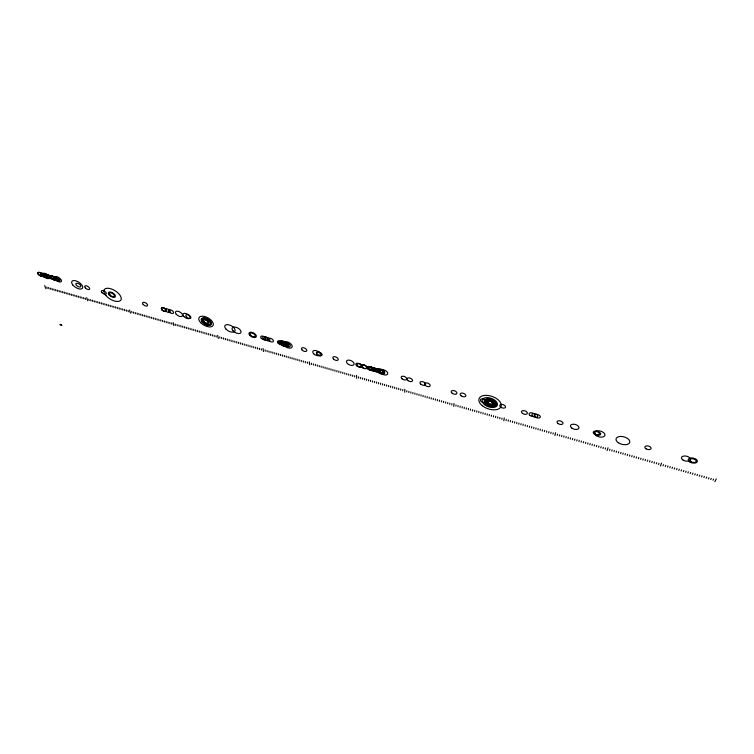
<?xml version="1.0" encoding="UTF-8"?>
<svg xmlns="http://www.w3.org/2000/svg" width="754" height="754" viewBox="0 0 754 754"><rect width="100%" height="100%" fill="white"/><g stroke="black" fill="none" stroke-linecap="round" stroke-linejoin="round"><path stroke-width="1.13" d="M380.591 384.399L380.591 383.173M382.598 384.983L382.598 383.758M384.597 385.558L384.606 384.333M386.604 386.133L386.623 384.917M388.621 386.717L388.63 385.492M390.629 387.292L390.647 386.076M392.646 387.876L392.664 386.651M394.653 388.461L394.681 387.236M396.67 389.036L396.698 387.82M398.687 389.62L398.725 388.395M400.713 390.204L400.742 388.979M402.73 390.779L402.768 389.564M404.728 392.231L404.823 389.281M406.783 391.948L406.821 390.732M408.809 392.532L408.857 391.317M410.836 393.117L410.883 391.901M412.862 393.701L412.919 392.485M414.898 394.285L414.954 393.07M416.934 394.879L416.99 393.654M418.97 395.464L419.026 394.248M421.005 396.048L421.071 394.832M423.041 396.642L423.117 395.416M425.086 397.226L425.152 396.01M427.122 397.81L427.207 396.595M429.167 398.404L429.252 397.188M431.213 398.989L431.297 397.782M433.267 399.582L433.352 398.366M435.312 400.176L435.407 398.96M437.367 400.76L437.461 399.554M439.412 401.354L439.516 400.148M441.467 401.948L441.571 400.732M443.531 402.542L443.635 401.326M445.586 403.136L445.689 401.92M447.65 403.729L447.753 402.513M449.704 404.323L449.818 403.117M451.769 404.917L451.891 403.71M453.748 406.368L454.04 403.447M455.906 406.104L456.029 404.898M457.97 406.708L458.102 405.492M460.044 407.301L460.176 406.095M462.117 407.895L462.249 406.689M464.191 408.498L464.332 407.292M466.264 409.092L466.406 407.886M468.347 409.695L468.488 408.489M470.421 410.289L470.571 409.083M472.504 410.892L472.654 409.686M474.586 411.496L474.747 410.289M476.669 412.099L476.83 410.892M478.762 412.692L478.922 411.496M480.845 413.296L481.014 412.099M482.937 413.899L483.107 412.702M485.029 414.502L485.208 413.305M487.122 415.105L487.301 413.908M489.223 415.708L489.403 414.512M491.316 416.312L491.504 415.115M493.418 416.924L493.606 415.718M495.519 417.527L495.708 416.331M497.621 418.131L497.819 416.934M499.723 418.743L499.93 417.537M501.834 419.347L502.041 418.15M503.795 420.798L504.294 417.904M506.057 420.562L506.264 419.365M508.168 421.175L508.375 419.978M510.279 421.778L510.496 420.581M512.4 422.391L512.616 421.194M514.511 423.003L514.737 421.806M516.631 423.616L516.858 422.419M518.752 424.219L518.988 423.032M520.882 424.832L521.118 423.644M523.003 425.445L523.248 424.257M525.133 426.057L525.378 424.87M527.263 426.679L527.508 425.482M529.393 427.292L529.638 426.095M531.523 427.904L531.777 426.707M533.662 428.517L533.917 427.329M535.792 429.139L536.056 427.942M537.932 429.752L538.196 428.564M540.071 430.364L540.345 429.177M542.211 430.986L542.484 429.799M544.36 431.599L544.633 430.411M546.509 432.221L546.782 431.034M548.648 432.843L548.94 431.656M550.806 433.456L551.089 432.278M552.955 434.078L553.248 432.89M554.897 435.539L555.613 432.673M557.263 435.322L557.564 434.134M559.421 435.944L559.722 434.756M561.579 436.566L561.89 435.378M563.738 437.188L564.049 436.001M565.905 437.81L566.216 436.632M568.064 438.432L568.384 437.254M570.231 439.064L570.561 437.876M572.399 439.686L572.729 438.508M574.576 440.308L574.906 439.13M576.744 440.939L577.083 439.761M578.921 441.561L579.26 440.383M581.098 442.193L581.438 441.015M583.276 442.815L583.624 441.637M585.453 443.446L585.801 442.268M587.639 444.078L587.988 442.9M589.826 444.709L590.175 443.531M592.013 445.341L592.371 444.163M594.199 445.963L594.557 444.794M596.386 446.594L596.753 445.425M598.582 447.226L598.949 446.057M600.768 447.867L601.145 446.688M602.964 448.498L603.351 447.32M605.16 449.13L605.547 447.951M607.093 450.59L608.026 447.753M609.562 450.392L609.958 449.224M611.767 451.033L612.163 449.865M613.973 451.665L614.378 450.496M616.178 452.306L616.584 451.137M618.393 452.937L618.798 451.769M620.608 453.578L621.013 452.409M622.813 454.219L623.238 453.05M625.028 454.851L625.452 453.682M627.253 455.491L627.677 454.323M629.467 456.132L629.901 454.964M631.692 456.773L632.125 455.604M633.916 457.414L634.35 456.245M636.14 458.055L636.583 456.886M638.365 458.696L638.808 457.537M640.598 459.337L641.041 458.178M642.823 459.987L643.275 458.818M645.056 460.628L645.518 459.459M647.3 461.269L647.752 460.11M649.533 461.919L649.995 460.751M651.776 462.56L652.238 461.401M654.01 463.21L654.481 462.042M656.253 463.851L656.734 462.692M658.506 464.502L658.987 463.342M660.41 465.963L661.578 463.163M663.002 465.793L663.492 464.643M665.254 466.443L665.744 465.284M667.507 467.094L667.997 465.934M669.759 467.744L670.259 466.585M672.012 468.394L672.521 467.244M674.274 469.045L674.783 467.895M676.536 469.695L677.054 468.545M678.798 470.355L679.316 469.195M681.069 471.005L681.588 469.855M683.331 471.655L683.859 470.505M685.603 472.315L686.131 471.156M687.874 472.965L688.411 471.816M690.146 473.625L690.692 472.475M692.426 474.275L692.973 473.126M694.707 474.935L695.254 473.785M696.988 475.595L697.535 474.445M699.269 476.245L699.825 475.105M701.55 476.905L702.106 475.765M703.84 477.565L704.396 476.424M706.121 478.224L706.696 477.084M708.411 478.884L708.986 477.744M710.711 479.544L711.286 478.404M713.001 480.213L713.586 479.063M714.886 481.674L716.3 478.913M59.981 324.361L61.677 324.965M60.169 324.851L61.828 325.342M44.684 285.643L45.909 288.744M46.776 287.048L47.276 288.339M48.51 287.547L49.01 288.839M50.245 288.047L50.744 289.338M51.979 288.546L52.478 289.838M53.713 289.055L54.213 290.337M55.457 289.555L55.947 290.837M57.2 290.054L57.69 291.336M60.678 291.053L61.168 292.335M58.935 290.554L59.425 291.836M62.431 291.562L62.912 292.844M64.175 292.062L64.655 293.344M65.918 292.561L66.399 293.843M67.671 293.07L68.143 294.352M69.425 293.57L69.896 294.852M71.168 294.079L71.639 295.361M72.921 294.578L73.392 295.86M74.684 295.087L75.146 296.369M76.437 295.596L76.899 296.869M78.19 296.096L78.652 297.378M79.952 296.605L80.405 297.887M81.715 297.114L82.167 298.396M83.468 297.623L83.93 298.895M85.24 298.132L85.683 299.404M86.682 297.726L87.766 300.818M88.765 299.14L89.208 300.422M90.537 299.649L90.98 300.931M92.299 300.158L92.742 301.44M94.071 300.667L94.504 301.949M95.843 301.185L96.276 302.458M97.615 301.694L98.048 302.967M99.387 302.203L99.82 303.476M101.168 302.712L101.592 303.994M102.94 303.221L103.364 304.503M104.721 303.739L105.145 305.012M106.502 304.248L106.917 305.53M108.284 304.767L108.699 306.039M110.065 305.276L110.48 306.548M111.846 305.794L112.261 307.067M113.637 306.303L114.043 307.575M115.419 306.821L115.824 308.094M117.209 307.33L117.615 308.612M119 307.849L119.396 309.121M120.791 308.367L121.187 309.64M122.582 308.886L122.977 310.158M124.372 309.394L124.768 310.667M126.172 309.913L126.568 311.185M127.973 310.431L128.359 311.704M129.49 310.045L130.423 313.117M131.564 311.468L131.95 312.74M133.373 311.986L133.75 313.259M135.173 312.505L135.55 313.777M136.974 313.023L137.351 314.295M138.783 313.541L139.151 314.814M140.593 314.069L140.96 315.332M142.402 314.588L142.77 315.86M144.212 315.106L144.57 316.378M146.022 315.634L146.38 316.897M147.831 316.152L148.189 317.425M149.65 316.671L150.008 317.943M151.46 317.198L151.818 318.471M153.279 317.717L153.637 318.989M155.098 318.245L155.447 319.517M156.917 318.772L157.266 320.035M158.745 319.291L159.085 320.563M160.564 319.819L160.904 321.081M162.393 320.346L162.732 321.609M164.212 320.874L164.551 322.137M166.04 321.392L166.38 322.665M167.869 321.92L168.208 323.193M169.707 322.448L170.036 323.72M171.535 322.976L171.865 324.239M173.137 322.608L173.92 325.662M175.201 324.031L175.522 325.294M177.039 324.559L177.36 325.832M178.877 325.097L179.198 326.359M180.724 325.624L181.035 326.887M182.562 326.152L182.873 327.415M184.4 326.68L184.711 327.943M186.247 327.217L186.549 328.48M188.095 327.745L188.396 329.008M189.942 328.282L190.234 329.536M191.789 328.81L192.082 330.073M193.637 329.347L193.929 330.601M195.493 329.875L195.786 331.138M197.341 330.412L197.633 331.675M199.197 330.94L199.48 332.203M201.054 331.477L201.337 332.74M202.911 332.014L203.194 333.277M204.777 332.552L205.05 333.805M206.634 333.089L206.907 334.342M208.5 333.617L208.764 334.88M210.357 334.154L210.63 335.417M212.223 334.691L212.487 335.954M214.089 335.228L214.353 336.491M215.964 335.775L216.219 337.029M217.652 335.417L218.264 338.452M219.706 336.849L219.951 338.103M221.572 337.387L221.827 338.64M223.448 337.924L223.702 339.187M225.323 338.471L225.569 339.724M227.208 339.008L227.444 340.261M229.084 339.545L229.32 340.808M230.969 340.092L231.205 341.345M232.845 340.629L233.08 341.892M234.73 341.176L234.965 342.429M236.615 341.722L236.841 342.976M238.5 342.259L238.726 343.513M240.394 342.806L240.611 344.06M242.279 343.353L242.505 344.606M244.173 343.89L244.39 345.144M246.068 344.437L246.275 345.69M247.962 344.983L248.17 346.237M249.857 345.53L250.064 346.783M251.761 346.077L251.959 347.33M253.655 346.623L253.853 347.877M255.559 347.17L255.757 348.423M257.463 347.717L257.651 348.97M259.367 348.273L259.555 349.517M261.27 348.819L261.459 350.063M263.042 348.48L263.495 351.496M265.088 349.913L265.267 351.166M267.001 350.469L267.18 351.713M268.905 351.015L269.084 352.269M270.827 351.571L270.997 352.815M272.741 352.118L272.91 353.372M274.654 352.674L274.824 353.918M276.577 353.221L276.737 354.474M278.49 353.777L278.66 355.021M280.413 354.333L280.573 355.577M282.335 354.889L282.496 356.133M284.267 355.436L284.418 356.68M286.19 355.992L286.341 357.236M288.122 356.548L288.264 357.792M290.045 357.104L290.196 358.348M291.977 357.66L292.118 358.904M293.909 358.216L294.051 359.46M295.851 358.772L295.983 360.016M297.783 359.328L297.915 360.572M299.724 359.894L299.847 361.128M301.657 360.45L301.788 361.694M303.598 361.006L303.721 362.25M305.549 361.562L305.662 362.806M307.491 362.127L307.604 363.371M309.357 361.807L309.63 364.804M311.383 363.249L311.496 364.484M313.334 363.805L313.438 365.049M315.285 364.371L315.389 365.605M317.236 364.936L317.34 366.171M319.187 365.492L319.291 366.736M321.147 366.058L321.242 367.292M323.098 366.623L323.193 367.858M325.059 367.189L325.153 368.423M327.019 367.754L327.104 368.989M328.98 368.32L329.064 369.554M330.949 368.885L331.025 370.12M332.91 369.451L332.995 370.685M334.88 370.016L334.955 371.251M336.849 370.582L336.925 371.816M338.819 371.147L338.885 372.382M340.789 371.713L340.855 372.947M342.768 372.288L342.825 373.522M344.738 372.853L344.804 374.088M346.717 373.418L346.774 374.653M348.697 373.993L348.753 375.228M350.676 374.559L350.723 375.794M352.665 375.134L352.702 376.369M354.644 375.709L354.691 376.934M356.604 375.407L356.699 378.376M358.621 376.849L358.65 378.084M360.61 377.424L360.638 378.649M362.599 377.999L362.627 379.224M364.587 378.565L364.616 379.799M366.585 379.139L366.604 380.374M368.583 379.714L368.602 380.949M370.582 380.289L370.591 381.524M372.58 380.864L372.589 382.099M374.578 381.449L374.587 382.674M376.576 382.024L376.585 383.249M378.583 382.598L378.583 383.824M38.275 274.315A2.837 1.329 33.4 0 0 42.507 275.86A2.837 1.329 33.4 0 0 39.764 272.543A2.837 1.329 33.4 0 0 38.275 274.315M38.445 274.371A2.837 1.329 33.4 0 0 42.676 275.907A2.837 1.329 33.4 0 0 39.943 272.59A2.837 1.329 33.4 0 0 38.445 274.371M41.131 275.135A2.837 1.338 33.3 0 0 45.372 276.68A2.837 1.338 33.3 0 0 42.639 273.363A2.837 1.338 33.3 0 0 41.131 275.135M41.951 275.37A2.837 1.338 33.3 0 0 46.192 276.916A2.837 1.338 33.3 0 0 43.459 273.598A2.837 1.338 33.3 0 0 41.951 275.37M43.317 276.011A4.015 1.894 33.3 0 0 49.321 278.198A4.015 1.894 33.3 0 0 45.466 273.513A4.015 1.894 33.3 0 0 43.317 276.011M45.117 276.275A2.837 1.338 33.3 0 0 49.359 277.821A2.837 1.338 33.3 0 0 46.635 274.503A2.837 1.338 33.3 0 0 45.117 276.275M46.371 276.633A2.837 1.338 33.2 0 0 50.622 278.179A2.837 1.338 33.2 0 0 47.954 274.88A2.837 1.338 33.2 0 0 46.371 276.633A2.837 1.338 33.2 0 0 50.678 278.198A2.837 1.338 33.2 0 0 47.898 274.861A2.837 1.338 33.2 0 0 46.428 276.652M46.899 276.784A2.837 1.338 33.2 0 0 51.149 278.33A2.837 1.338 33.2 0 0 48.426 275.012A2.837 1.338 33.2 0 0 46.899 276.784M50.659 277.858A2.837 1.348 33.2 0 0 54.91 279.404A2.837 1.348 33.2 0 0 52.196 276.087A2.837 1.348 33.2 0 0 50.659 277.858M50.829 277.906A2.837 1.348 33.2 0 0 55.08 279.451A2.837 1.348 33.2 0 0 52.375 276.134A2.837 1.348 33.2 0 0 50.829 277.906M51.187 278.009A2.837 1.348 33.1 0 0 55.438 279.555A2.837 1.348 33.1 0 0 52.723 276.237A2.837 1.348 33.1 0 0 51.187 278.009M52.035 278.245A2.837 1.348 33.1 0 0 56.286 279.8A2.837 1.348 33.1 0 0 53.581 276.482A2.837 1.348 33.1 0 0 52.035 278.245M53.892 278.782A2.837 1.348 33.1 0 0 58.143 280.328A2.837 1.348 33.1 0 0 55.438 277.01A2.837 1.348 33.1 0 0 53.892 278.782M53.977 278.801A2.837 1.348 33.1 0 0 58.237 280.356A2.837 1.348 33.1 0 0 55.532 277.038A2.837 1.348 33.1 0 0 53.977 278.801M55.033 279.103A2.837 1.348 33.1 0 0 59.293 280.658A2.837 1.348 33.1 0 0 56.588 277.34A2.837 1.348 33.1 0 0 55.033 279.103M55.089 279.121A2.837 1.348 33.1 0 0 59.349 280.677A2.837 1.348 33.1 0 0 56.654 277.359A2.837 1.348 33.1 0 0 55.089 279.121M55.504 279.244A2.837 1.348 33.1 0 0 59.764 280.79A2.837 1.348 33.1 0 0 57.059 277.472A2.837 1.348 33.1 0 0 55.504 279.244M55.259 279.423A4.015 1.904 33 0 0 61.281 281.619A4.015 1.904 33 0 0 57.474 276.925A4.015 1.904 33 0 0 55.259 279.423M73.025 285.229A6.343 3.054 32.7 0 0 82.497 288.264A6.343 3.054 32.7 0 0 76.05 280.884A6.343 3.054 32.7 0 0 73.025 285.229M76.465 285.332A2.837 1.367 32.6 0 0 80.697 286.68A2.837 1.367 32.6 0 0 77.813 283.381A2.837 1.367 32.6 0 0 76.465 285.332M85.306 287.858A2.837 1.376 32.4 0 0 89.556 289.206A2.837 1.376 32.4 0 0 86.682 285.907A2.837 1.376 32.4 0 0 85.306 287.858M101.913 292.599A2.837 1.395 32.1 0 0 106.201 293.956A2.837 1.395 32.1 0 0 103.364 290.667A2.837 1.395 32.1 0 0 101.913 292.599M109.952 294.899A2.837 1.395 31.9 0 0 114.25 296.256A2.837 1.395 31.9 0 0 111.432 292.967A2.837 1.395 31.9 0 0 109.952 294.899M109.151 294.965A4.015 1.979 31.9 0 0 115.23 296.906A4.015 1.979 31.9 0 0 111.253 292.241A4.015 1.979 31.9 0 0 109.151 294.965M105.843 295.474A9.83 4.854 31.9 0 0 120.744 300.262A9.83 4.854 31.9 0 0 111.045 288.839A9.83 4.854 31.9 0 0 105.843 295.474M143.185 304.484A2.837 1.433 31.1 0 0 147.482 305.653A2.837 1.433 31.1 0 0 144.495 302.392A2.837 1.433 31.1 0 0 143.185 304.484M161.931 309.847A2.846 1.442 30.6 0 0 166.266 311.016A2.846 1.442 30.6 0 0 163.316 307.755A2.846 1.442 30.6 0 0 161.931 309.847M162.242 309.932A2.846 1.442 30.6 0 0 166.568 311.11A2.846 1.442 30.6 0 0 163.627 307.849A2.846 1.442 30.6 0 0 162.242 309.932M165.795 310.95A2.846 1.451 30.5 0 0 170.131 312.128A2.846 1.451 30.5 0 0 167.2 308.857A2.846 1.451 30.5 0 0 165.795 310.95M169.103 311.892A2.846 1.451 30.4 0 0 173.448 313.07A2.846 1.451 30.4 0 0 170.517 309.809A2.846 1.451 30.4 0 0 169.103 311.892M176.266 314.286A4.024 2.064 30.2 0 0 182.44 315.964A4.024 2.064 30.2 0 0 178.321 311.345A4.024 2.064 30.2 0 0 176.266 314.286M183.787 316.435A4.024 2.074 30 0 0 189.989 318.122A4.024 2.074 30 0 0 185.889 313.504A4.024 2.074 30 0 0 183.787 316.435M186.379 316.831A2.846 1.47 29.9 0 0 190.762 318.018A2.846 1.47 29.9 0 0 187.869 314.757A2.846 1.47 29.9 0 0 186.379 316.831M203.476 321.713A2.846 1.48 29.4 0 0 207.897 322.91A2.846 1.48 29.4 0 0 205.031 319.649A2.846 1.48 29.4 0 0 203.476 321.713M202.6 322.25A4.939 2.573 29.4 0 0 210.149 323.947A4.939 2.573 29.4 0 0 204.796 318.377A4.939 2.573 29.4 0 0 202.6 322.25M200.734 322.731A8.058 4.194 29.4 0 0 213.052 325.53A8.058 4.194 29.4 0 0 204.334 316.426A8.058 4.194 29.4 0 0 200.734 322.731M204.108 321.892A2.846 1.48 29.4 0 0 208.528 323.089A2.846 1.48 29.4 0 0 205.663 319.828A2.846 1.48 29.4 0 0 204.108 321.892M203.109 322.392A4.939 2.573 29.4 0 0 210.649 324.097A4.939 2.573 29.4 0 0 205.295 318.518A4.939 2.573 29.4 0 0 203.109 322.392M202.637 322.505A5.702 2.969 29.4 0 0 211.346 324.474A5.702 2.969 29.4 0 0 205.173 318.037A5.702 2.969 29.4 0 0 202.637 322.505M226.068 329.206A5.712 3.007 28.7 0 0 234.89 331.204A5.712 3.007 28.7 0 0 228.801 324.767A5.712 3.007 28.7 0 0 226.068 329.206M233.193 330.987A4.948 2.611 28.5 0 0 240.856 332.721A4.948 2.611 28.5 0 0 235.597 327.151A4.948 2.611 28.5 0 0 233.193 330.987M250.658 335.285A2.865 1.527 28 0 0 255.116 336.293A2.865 1.527 28 0 0 252.109 333.079A2.865 1.527 28 0 0 250.658 335.285M249.876 335.455A4.053 2.149 28 0 0 256.181 336.887A4.053 2.149 28 0 0 251.93 332.335A4.053 2.149 28 0 0 249.876 335.455M261.308 338.329A2.865 1.527 27.6 0 0 265.785 339.338A2.865 1.527 27.6 0 0 262.797 336.124A2.865 1.527 27.6 0 0 261.308 338.329M263.372 338.923A2.865 1.536 27.6 0 0 267.858 339.931A2.865 1.536 27.6 0 0 264.871 336.718A2.865 1.536 27.6 0 0 263.372 338.923M265.304 339.47A2.865 1.536 27.5 0 0 269.8 340.488A2.865 1.536 27.5 0 0 266.812 337.274A2.865 1.536 27.5 0 0 265.304 339.47M268.792 340.469A2.865 1.536 27.4 0 0 273.297 341.487A2.865 1.536 27.4 0 0 270.318 338.273A2.865 1.536 27.4 0 0 268.792 340.469M278.188 343.249A2.875 1.546 27.1 0 0 282.646 344.041A2.875 1.546 27.1 0 0 279.442 340.883A2.875 1.546 27.1 0 0 278.188 343.249M279.489 343.617A2.875 1.546 27 0 0 283.947 344.418A2.875 1.546 27 0 0 280.742 341.26A2.875 1.546 27 0 0 279.489 343.617M280.46 343.899A2.875 1.546 27 0 0 284.918 344.691A2.875 1.546 27 0 0 281.723 341.534A2.875 1.546 27 0 0 280.46 343.899M280.856 344.012A2.875 1.546 27 0 0 285.314 344.804A2.875 1.546 27 0 0 282.119 341.647A2.875 1.546 27 0 0 280.856 344.012M281.035 344.493A4.062 2.187 27 0 0 287.349 345.634A4.062 2.187 27 0 0 282.835 341.157A4.062 2.187 27 0 0 281.035 344.493M281.101 344.512A4.062 2.187 27 0 0 287.415 345.652A4.062 2.187 27 0 0 282.901 341.176A4.062 2.187 27 0 0 281.101 344.512M282.119 344.371A2.875 1.546 26.9 0 0 286.586 345.172A2.875 1.546 26.9 0 0 283.391 342.014A2.875 1.546 26.9 0 0 282.119 344.371M283.033 344.635A2.875 1.546 26.9 0 0 287.5 345.426A2.875 1.546 26.9 0 0 284.305 342.269A2.875 1.546 26.9 0 0 283.033 344.635M284.135 344.946A2.875 1.546 26.9 0 0 288.603 345.747A2.875 1.546 26.9 0 0 285.417 342.589A2.875 1.546 26.9 0 0 284.135 344.946M284.324 345.775A4.976 2.686 26.8 0 0 292.081 347.17A4.976 2.686 26.8 0 0 286.558 341.694A4.976 2.686 26.8 0 0 284.324 345.775M285.766 345.417A2.875 1.546 26.8 0 0 290.243 346.209A2.875 1.546 26.8 0 0 287.048 343.051A2.875 1.546 26.8 0 0 285.766 345.417M302.175 350.101A2.884 1.565 26.3 0 0 306.689 350.912A2.884 1.565 26.3 0 0 303.532 347.754A2.884 1.565 26.3 0 0 302.175 350.101M313.721 353.833A4.081 2.224 25.8 0 0 320.148 355.002A4.081 2.224 25.8 0 0 315.709 350.525A4.081 2.224 25.8 0 0 313.721 353.833M317.085 354.361A2.893 1.574 25.7 0 0 321.638 355.181A2.893 1.574 25.7 0 0 318.499 352.024A2.893 1.574 25.7 0 0 317.085 354.361M317.283 354.418A2.893 1.574 25.7 0 0 321.835 355.238A2.893 1.574 25.7 0 0 318.697 352.08A2.893 1.574 25.7 0 0 317.283 354.418M333.513 359.055A2.903 1.583 25.1 0 0 338.112 359.884A2.903 1.583 25.1 0 0 335.002 356.727A2.903 1.583 25.1 0 0 333.513 359.055M347.519 363.626A4.109 2.262 24.6 0 0 353.975 364.502A4.109 2.262 24.6 0 0 349.262 360.129A4.109 2.262 24.6 0 0 347.519 363.626M356.595 365.737A2.912 1.602 24.3 0 0 361.185 366.359A2.912 1.602 24.3 0 0 357.867 363.268A2.912 1.602 24.3 0 0 356.595 365.737M357.877 366.105A2.912 1.602 24.3 0 0 362.467 366.727A2.912 1.602 24.3 0 0 359.149 363.635A2.912 1.602 24.3 0 0 357.877 366.105M361.939 367.264A2.912 1.602 24.1 0 0 366.548 367.886A2.912 1.602 24.1 0 0 363.23 364.795A2.912 1.602 24.1 0 0 361.939 367.264M362.382 367.396A2.912 1.602 24.1 0 0 366.981 368.018A2.912 1.602 24.1 0 0 363.673 364.927A2.912 1.602 24.1 0 0 362.382 367.396M367.669 368.904A2.922 1.612 23.9 0 0 372.288 369.526A2.922 1.612 23.9 0 0 368.979 366.435A2.922 1.612 23.9 0 0 367.669 368.904M369.055 369.3A2.922 1.612 23.8 0 0 373.673 369.922A2.922 1.612 23.8 0 0 370.374 366.83A2.922 1.612 23.8 0 0 369.055 369.3M369.488 369.422A2.922 1.612 23.8 0 0 374.116 370.054A2.922 1.612 23.8 0 0 370.808 366.962A2.922 1.612 23.8 0 0 369.488 369.422M371.618 370.035A2.922 1.612 23.8 0 0 376.246 370.657A2.922 1.612 23.8 0 0 372.947 367.566A2.922 1.612 23.8 0 0 371.618 370.035M373.616 370.6A2.922 1.612 23.7 0 0 378.244 371.232A2.922 1.612 23.7 0 0 374.955 368.141A2.922 1.612 23.7 0 0 373.616 370.6M375.878 371.251A2.922 1.612 23.6 0 0 380.525 371.882A2.922 1.612 23.6 0 0 377.226 368.791A2.922 1.612 23.6 0 0 375.878 371.251M378.112 371.892A2.922 1.621 23.5 0 0 382.768 372.523A2.922 1.621 23.5 0 0 379.469 369.432A2.922 1.621 23.5 0 0 378.112 371.892M378.423 371.976A2.922 1.621 23.5 0 0 383.07 372.608A2.922 1.621 23.5 0 0 379.78 369.517A2.922 1.621 23.5 0 0 378.423 371.976M378.027 372.344A4.138 2.29 23.5 0 0 384.606 373.249A4.138 2.29 23.5 0 0 379.959 368.876A4.138 2.29 23.5 0 0 378.027 372.344M379.168 372.193A2.922 1.621 23.5 0 0 383.814 372.825A2.922 1.621 23.5 0 0 380.525 369.733A2.922 1.621 23.5 0 0 379.168 372.193M379.573 372.306A2.931 1.621 23.5 0 0 384.229 372.938A2.931 1.621 23.5 0 0 380.94 369.846A2.931 1.621 23.5 0 0 379.573 372.306M381.043 373.211A4.138 2.29 23.4 0 0 387.631 374.116A4.138 2.29 23.4 0 0 382.994 369.733A4.138 2.29 23.4 0 0 381.043 373.211M402.061 378.819A2.941 1.631 22.6 0 0 406.689 379.234A2.941 1.631 22.6 0 0 403.183 376.218A2.941 1.631 22.6 0 0 402.061 378.819M407.81 380.459A2.95 1.64 22.4 0 0 412.466 380.883A2.95 1.64 22.4 0 0 408.97 377.867A2.95 1.64 22.4 0 0 407.81 380.459M420.817 384.172A2.959 1.64 21.9 0 0 425.51 384.606A2.959 1.64 21.9 0 0 422.023 381.59A2.959 1.64 21.9 0 0 420.817 384.172M425.407 385.492A2.959 1.649 21.7 0 0 430.11 385.925A2.959 1.649 21.7 0 0 426.641 382.909A2.959 1.649 21.7 0 0 425.407 385.492M452.032 393.098A2.978 1.659 20.7 0 0 456.82 393.55A2.978 1.659 20.7 0 0 453.371 390.534A2.978 1.659 20.7 0 0 452.032 393.098M461.109 395.765A2.988 1.668 20.4 0 0 465.821 396.001A2.988 1.668 20.4 0 0 462.145 393.07A2.988 1.668 20.4 0 0 461.109 395.765M481.288 401.533A3.007 1.678 19.6 0 0 486.076 401.778A3.007 1.678 19.6 0 0 482.419 398.857A3.007 1.678 19.6 0 0 481.288 401.533M486.801 403.673A4.27 2.375 19.3 0 0 493.606 404.031A4.27 2.375 19.3 0 0 488.441 399.893A4.27 2.375 19.3 0 0 486.801 403.673M486.207 403.937A5.221 2.912 19.3 0 0 494.539 404.38A5.221 2.912 19.3 0 0 488.215 399.309A5.221 2.912 19.3 0 0 486.207 403.937M487.659 403.352A3.016 1.678 19.3 0 0 492.475 403.607A3.016 1.678 19.3 0 0 488.818 400.676A3.016 1.678 19.3 0 0 487.659 403.352M484.492 404.681A7.983 4.449 19.3 0 0 497.235 405.379A7.983 4.449 19.3 0 0 487.593 397.612A7.983 4.449 19.3 0 0 484.492 404.681M486.387 403.984A5.221 2.912 19.3 0 0 494.718 404.427A5.221 2.912 19.3 0 0 488.394 399.356A5.221 2.912 19.3 0 0 486.387 403.984M487.084 403.758A4.27 2.375 19.3 0 0 493.889 404.116A4.27 2.375 19.3 0 0 488.724 399.969A4.27 2.375 19.3 0 0 487.084 403.758M485.915 404.219A6.032 3.365 19.3 0 0 495.548 404.738A6.032 3.365 19.3 0 0 488.253 398.875A6.032 3.365 19.3 0 0 485.915 404.219M487.951 403.437A3.016 1.678 19.3 0 0 492.758 403.692A3.016 1.678 19.3 0 0 489.101 400.76A3.016 1.678 19.3 0 0 487.951 403.437M482.277 405.69A11.687 6.513 19.3 0 0 500.948 406.745A11.687 6.513 19.3 0 0 486.886 395.369A11.687 6.513 19.3 0 0 482.277 405.69M488.092 403.475A3.016 1.678 19.3 0 0 492.899 403.729A3.016 1.678 19.3 0 0 489.242 400.798A3.016 1.678 19.3 0 0 488.092 403.475M486.839 404.116A5.221 2.912 19.3 0 0 495.18 404.559A5.221 2.912 19.3 0 0 488.865 399.488A5.221 2.912 19.3 0 0 486.839 404.116M488.696 403.654A3.016 1.678 19.3 0 0 493.502 403.899A3.016 1.678 19.3 0 0 489.855 400.977A3.016 1.678 19.3 0 0 488.696 403.654M488.394 404.135A4.27 2.375 19.3 0 0 495.208 404.493A4.27 2.375 19.3 0 0 490.043 400.346A4.27 2.375 19.3 0 0 488.394 404.135M489.327 403.833A3.016 1.678 19.3 0 0 494.143 404.087A3.016 1.678 19.3 0 0 490.496 401.156A3.016 1.678 19.3 0 0 489.327 403.833M487.979 404.446A5.231 2.912 19.3 0 0 496.321 404.889A5.231 2.912 19.3 0 0 490.006 399.808A5.231 2.912 19.3 0 0 487.979 404.446M500.609 407.056A3.025 1.687 18.8 0 0 505.463 407.311A3.025 1.687 18.8 0 0 501.815 404.389A3.025 1.687 18.8 0 0 500.609 407.056M522.503 413.39A3.054 1.697 18 0 0 527.319 413.428A3.054 1.697 18 0 0 523.455 410.6A3.054 1.697 18 0 0 522.503 413.39M530.071 415.548A3.063 1.697 17.7 0 0 534.916 415.595A3.063 1.697 17.7 0 0 531.052 412.768A3.063 1.697 17.7 0 0 530.071 415.548M532.88 416.349A3.063 1.697 17.6 0 0 537.743 416.406A3.063 1.697 17.6 0 0 533.879 413.578A3.063 1.697 17.6 0 0 532.88 416.349M535.415 417.075A3.063 1.706 17.5 0 0 540.288 417.132A3.063 1.706 17.5 0 0 536.424 414.304A3.063 1.706 17.5 0 0 535.415 417.075M557.979 423.522A3.091 1.715 16.7 0 0 562.927 423.597A3.091 1.715 16.7 0 0 559.082 420.76A3.091 1.715 16.7 0 0 557.979 423.522M571.805 428.084A4.401 2.432 16.2 0 0 578.893 428.206A4.401 2.432 16.2 0 0 573.464 424.191A4.401 2.432 16.2 0 0 571.805 428.084M594.322 433.974A3.139 1.725 15.4 0 0 599.298 433.852A3.139 1.725 15.4 0 0 595.217 431.128A3.139 1.725 15.4 0 0 594.322 433.974M595.698 434.37A3.139 1.725 15.4 0 0 600.674 434.247A3.139 1.725 15.4 0 0 596.593 431.524A3.139 1.725 15.4 0 0 595.698 434.37M596.263 435.661A5.448 2.988 15.3 0 0 604.896 435.454A5.448 2.988 15.3 0 0 597.847 430.723A5.448 2.988 15.3 0 0 596.263 435.661M618.374 442.758A7.097 3.874 14.5 0 0 629.731 442.541A7.097 3.874 14.5 0 0 620.646 436.425A7.097 3.874 14.5 0 0 618.374 442.758M646.037 448.818A3.214 1.744 13.7 0 0 651.079 448.507A3.214 1.744 13.7 0 0 646.762 445.897A3.214 1.744 13.7 0 0 646.037 448.818M683.115 460.091A4.618 2.469 12.5 0 0 690.476 459.695A4.618 2.469 12.5 0 0 684.378 455.991A4.618 2.469 12.5 0 0 683.115 460.091M689.91 462.032A4.637 2.469 12.3 0 0 697.309 461.646A4.637 2.469 12.3 0 0 691.22 457.932A4.637 2.469 12.3 0 0 689.91 462.032M690.956 461.655A3.28 1.753 12.3 0 0 696.187 461.382A3.28 1.753 12.3 0 0 691.87 458.762A3.28 1.753 12.3 0 0 690.956 461.655"/></g></svg>
